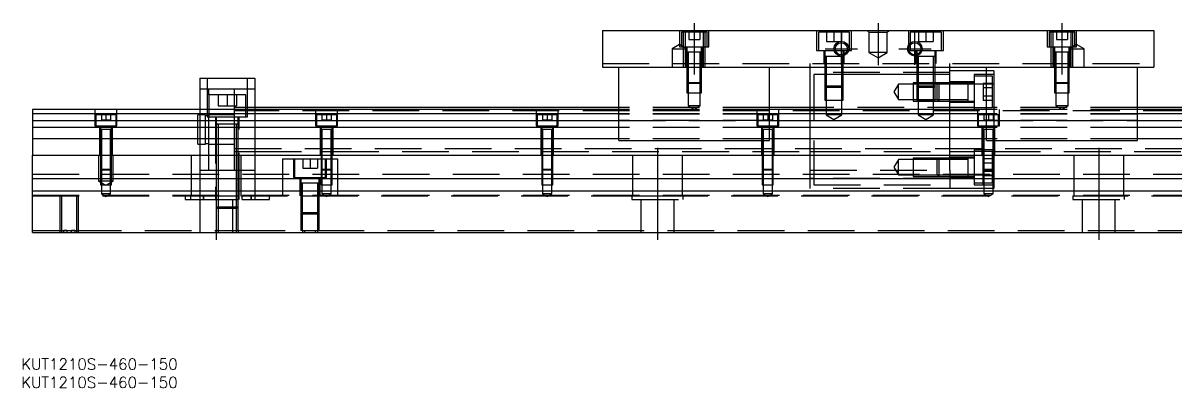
# Model space of a CAD drawing. Extents: x -12 to 629, y -257 to 77.
# Drawn here: x -2.5 to 311, y -256.7 to -157.3 of the extents above; entities that cross this region are included whole.
import ezdxf

# ---------------------------------------------------------------- set-up
doc = ezdxf.new("R2010")
doc.units = 0
doc.linetypes.add('CENTER', pattern=[50.8, 31.75, -6.35, 6.35, -6.35])
doc.linetypes.add('DASHED', pattern=[19.05, 12.7, -6.35])
doc.layers.get('0').update_dxf_attribs({"linetype": 'CONTINUOUS'})
doc.layers.add('CENTER', color=1, linetype='CENTER')
doc.styles.get("Standard").update_dxf_attribs({"font": 'txt.shx', "height": 3, "bigfont": 'bigfont.shx'})

# ---------------------------------------------------------------- blocks, each defined once
blk = doc.blocks.new('*U2')
at = {"color": 7, "linetype": 'CONTINUOUS'}
blk.add_text('KUT1210S-460-150', height=3, dxfattribs=at).set_placement((-3.06, -256.67))
blk = doc.blocks.new('*U3')
at = {"color": 7, "linetype": 'CONTINUOUS'}
blk.add_text('KUT1210S-460-150', height=3, dxfattribs=at).set_placement((-3.06, -251.69))

msp = doc.modelspace()

# ---------------------------------------------------------------- linework, layer by layer
at = {"color": 7, "linetype": 'CONTINUOUS'}
for p, q in [((155, -159.35), (155, -169.35)), ((155, -159.35), (305, -159.35)), ((305, -159.35), (305, -169.35)), ((45.5, -172.35), (45.5, -180.85)), ((45.5, -172.35), (60.5, -172.35)), ((60.5, -172.35), (60.5, -180.85)), ((155, -169.35), (305, -169.35)), ((159.5, -189.35), (159.5, -169.35)), ((200.5, -189.35), (200.5, -169.35)), ((211.5, -180.85), (211.5, -169.35)), ((249.5, -180.85), (249.5, -169.35)), ((259.5, -170.35), (249.5, -170.35)), ((259.5, -189.35), (259.5, -169.35)), ((300.5, -189.35), (300.5, -169.35)), ((0, -180.85), (0, -182.1)), ((159.5, -180.85), (0, -180.85)), ((159.5, -180.35), (60.5, -180.35)), ((211.5, -180.35), (200.5, -180.35)), ((259.5, -180.85), (200.5, -180.85)), ((410, -180.35), (300.5, -180.35)), ((460, -180.85), (300.5, -180.85)), ((159.5, -182.1), (0, -182.1)), ((0, -182.1), (0, -183.88)), ((0, -183.88), (159.5, -183.88)), ((0, -183.88), (0, -185.77)), ((259.5, -182.1), (200.5, -182.1)), ((200.5, -183.88), (259.5, -183.88)), ((460, -182.1), (300.5, -182.1)), ((300.5, -183.88), (460, -183.88)), ((0, -185.77), (0, -188.83)), ((159.5, -185.77), (0, -185.77)), ((259.5, -185.77), (200.5, -185.77)), ((460, -185.77), (300.5, -185.77)), ((159.5, -188.83), (0, -188.83)), ((0, -188.83), (0, -193.35)), ((159.5, -189.35), (200.5, -189.35)), ((259.5, -188.83), (200.5, -188.83)), ((259.5, -189.35), (300.5, -189.35)), ((460, -188.83), (300.5, -188.83)), ((0, -199.65), (0, -193.35)), ((0, -193.35), (460, -193.35)), ((0, -199.65), (460, -199.65)), ((0, -203.05), (0, -199.65)), ((0, -214.35), (0, -203.05)), ((0, -203.05), (460, -203.05)), ((0, -214.35), (460, -214.35))]:
    msp.add_line(p, q, dxfattribs=at)
at = {"color": 3, "linetype": 'DASHED'}
for p, q in [((176, -159.35), (176, -163.85)), ((183.5, -159.85), (176.5, -159.85)), ((176.5, -159.85), (176.5, -163.85)), ((177, -159.35), (177, -159.85)), ((177, -159.85), (177, -163.85)), ((177.5, -159.35), (177.5, -169.35)), ((178.5, -159.85), (178.5, -161.85)), ((180, -159.85), (180, -161.85)), ((181.5, -159.85), (181.5, -161.85)), ((182.5, -169.35), (182.5, -159.35)), ((183, -159.85), (183, -159.35)), ((183, -163.85), (183, -159.85)), ((183.5, -163.85), (183.5, -159.85)), ((184, -163.85), (184, -159.35)), ((213.25, -159.35), (213.25, -164.85)), ((222.25, -159.85), (213.75, -159.85)), ((213.75, -159.85), (213.75, -164.85)), ((216, -159.85), (216, -162.35)), ((218, -159.85), (218, -162.35)), ((220, -159.85), (220, -162.35)), ((222.25, -164.85), (222.25, -159.85)), ((222.75, -164.85), (222.75, -159.35)), ((227.5, -159.85), (227, -159.35)), ((227.5, -159.85), (227.5, -165.35)), ((227.5, -159.85), (232.5, -159.85)), ((232.5, -159.85), (233, -159.35)), ((232.5, -165.35), (232.5, -159.85)), ((238.25, -159.35), (238.25, -164.85)), ((247.25, -159.85), (238.75, -159.85)), ((238.75, -159.85), (238.75, -162.79)), ((241, -159.85), (241, -162.35)), ((243, -159.85), (243, -162.35)), ((245, -159.85), (245, -162.35)), ((247.25, -164.85), (247.25, -159.85)), ((247.75, -164.85), (247.75, -159.35)), ((276, -159.35), (276, -163.85)), ((283.5, -159.85), (276.5, -159.85)), ((276.5, -159.85), (276.5, -163.85)), ((277, -159.35), (277, -159.85)), ((277, -159.85), (277, -163.85)), ((277.5, -159.35), (277.5, -169.35)), ((278.5, -159.85), (278.5, -161.85)), ((280, -159.85), (280, -161.85)), ((281.5, -159.85), (281.5, -161.85)), ((282.5, -169.35), (282.5, -159.35)), ((283, -159.85), (283, -159.35)), ((283, -163.85), (283, -159.85)), ((283.5, -163.85), (283.5, -159.85)), ((284, -163.85), (284, -159.35)), ((178.5, -161.85), (180, -161.85)), ((180, -161.85), (181.5, -161.85)), ((216, -162.35), (218, -162.35)), ((218, -162.35), (220, -162.35)), ((238.75, -162.79), (238.75, -163.27)), ((241, -162.35), (243, -162.35)), ((243, -162.35), (245, -162.35)), ((278.5, -161.85), (280, -161.85)), ((280, -161.85), (281.5, -161.85)), ((176, -163.2), (174, -164.35)), ((174, -164.35), (178, -164.35)), ((174, -164.35), (174, -169.35)), ((178, -164.35), (176, -163.2)), ((176, -163.85), (184, -163.85)), ((177, -163.85), (177, -169.35)), ((177.75, -163.85), (177.75, -169.35)), ((178, -163.85), (178, -165.25)), ((178, -165.24), (178, -165.25)), ((178.22, -165.25), (178, -165.25)), ((178, -165.25), (178, -169.35)), ((178, -165.25), (178, -165.25)), ((181.78, -165.25), (178.22, -165.25)), ((178.35, -165.25), (178.35, -169.35)), ((181.65, -169.35), (181.65, -165.25)), ((182, -165.25), (181.78, -165.25)), ((182, -165.25), (182, -163.85)), ((182, -165.25), (182, -165.24)), ((182, -169.35), (182, -165.25)), ((182, -165.25), (182, -165.25)), ((182.25, -169.35), (182.25, -163.85)), ((183, -169.35), (183, -163.85)), ((213.25, -164.85), (222.75, -164.85)), ((215.25, -164.85), (215.25, -168.35)), ((215.5, -164.85), (215.5, -166.45)), ((220.5, -165.92), (220.5, -164.85)), ((220.5, -166.29), (220.5, -165.92)), ((220.75, -168.35), (220.75, -164.85)), ((232.5, -165.35), (227.5, -165.35)), ((227.5, -165.35), (230, -166.79)), ((230, -166.79), (232.5, -165.35)), ((238.25, -164.85), (247.75, -164.85)), ((238.75, -163.27), (238.75, -164.85)), ((240.25, -164.85), (240.25, -168.35)), ((240.5, -164.85), (240.5, -165.92)), ((240.5, -165.92), (240.5, -166.29)), ((245.5, -166.45), (245.5, -164.85)), ((245.75, -168.35), (245.75, -164.85)), ((276, -163.85), (284, -163.85)), ((277, -163.85), (277, -169.35)), ((277.75, -163.85), (277.75, -169.35)), ((278, -163.85), (278, -165.25)), ((278, -165.24), (278, -165.25)), ((278, -165.25), (278.22, -165.25)), ((282, -165.25), (278, -165.25)), ((278, -165.25), (278, -165.25)), ((278, -165.25), (278, -169.35)), ((278.35, -165.25), (278.35, -169.35)), ((281.65, -169.35), (281.65, -165.25)), ((284, -163.2), (282, -164.35)), ((282, -165.25), (282, -163.85)), ((282, -164.35), (286, -164.35)), ((282, -169.35), (282, -165.25)), ((282.25, -169.35), (282.25, -163.85)), ((283, -169.35), (283, -163.85)), ((286, -164.35), (284, -163.2)), ((286, -169.35), (286, -164.35)), ((155, -168.35), (305, -168.35)), ((211.5, -169.35), (211.5, -168.35)), ((215.5, -166.44), (215.5, -166.45)), ((215.5, -166.45), (215.76, -166.45)), ((215.76, -166.45), (215.5, -166.45)), ((215.5, -166.45), (215.5, -166.45)), ((215.5, -166.45), (215.5, -168.35)), ((215.5, -168.35), (215.5, -169.35)), ((215.5, -168.35), (215.5, -169.35)), ((220.01, -166.45), (215.76, -166.45)), ((215.9, -166.45), (215.9, -168.35)), ((215.9, -168.35), (215.9, -169.35)), ((220.24, -166.45), (220.01, -166.45)), ((220.1, -168.35), (220.1, -166.45)), ((220.1, -169.35), (220.1, -168.35)), ((220.24, -166.45), (220.5, -166.45)), ((220.5, -166.45), (220.24, -166.45)), ((220.5, -166.45), (220.5, -166.29)), ((220.5, -166.45), (220.5, -166.44)), ((220.5, -166.45), (220.5, -166.45)), ((220.5, -168.35), (220.5, -166.45)), ((220.5, -169.35), (220.5, -168.35)), ((220.5, -169.35), (220.5, -168.35)), ((240.5, -166.29), (240.5, -166.45)), ((240.5, -166.44), (240.5, -166.45)), ((240.76, -166.45), (240.5, -166.45)), ((240.5, -166.45), (240.5, -166.45)), ((240.5, -166.45), (240.5, -168.35)), ((240.5, -168.35), (240.5, -169.35)), ((240.5, -168.35), (240.5, -169.35)), ((245.24, -166.45), (240.76, -166.45)), ((240.9, -166.45), (240.9, -168.35)), ((240.9, -168.35), (240.9, -169.35)), ((245.1, -168.35), (245.1, -166.45)), ((245.1, -169.35), (245.1, -168.35)), ((245.5, -166.45), (245.24, -166.45)), ((245.5, -166.45), (245.5, -166.44)), ((245.5, -166.45), (245.5, -166.45)), ((245.5, -168.35), (245.5, -166.45)), ((245.5, -169.35), (245.5, -168.35)), ((245.5, -169.35), (245.5, -168.35)), ((249.5, -169.35), (249.5, -168.35)), ((47.5, -172.35), (47.5, -182.85)), ((58.5, -182.85), (58.5, -172.35)), ((178, -169.35), (178, -173.5)), ((178, -169.35), (178, -173.5)), ((178.35, -169.35), (178.35, -173.85)), ((181.65, -173.85), (181.65, -169.35)), ((182, -173.5), (182, -169.35)), ((182, -173.5), (182, -169.35)), ((249.5, -170.85), (211.5, -170.85)), ((212.5, -171.35), (212.5, -189.35)), ((215.5, -171.35), (212.5, -171.35)), ((215.5, -169.35), (215.5, -174.45)), ((215.5, -169.35), (215.5, -174.45)), ((215.9, -171.35), (215.5, -171.35)), ((215.9, -169.35), (215.9, -174.85)), ((220.1, -171.35), (215.9, -171.35)), ((220.1, -174.85), (220.1, -169.35)), ((220.5, -171.35), (220.1, -171.35)), ((220.5, -174.45), (220.5, -169.35)), ((220.5, -174.45), (220.5, -169.35)), ((225.5, -171.35), (220.5, -171.35)), ((234.5, -171.35), (225.5, -171.35)), ((240.5, -171.35), (234.5, -171.35)), ((240.5, -169.35), (240.5, -174.45)), ((240.5, -169.35), (240.5, -174.45)), ((240.9, -171.35), (240.5, -171.35)), ((240.9, -169.35), (240.9, -174.85)), ((245.1, -171.35), (240.9, -171.35)), ((245.1, -174.85), (245.1, -169.35)), ((245.5, -171.35), (245.1, -171.35)), ((245.5, -174.45), (245.5, -169.35)), ((245.5, -174.45), (245.5, -169.35)), ((249.5, -171.35), (245.5, -171.35)), ((256.1, -171.35), (256.1, -180.85)), ((261.5, -171.35), (256.1, -171.35)), ((256.65, -171.85), (256.1, -171.85)), ((257, -171.85), (256.65, -171.85)), ((261.1, -171.85), (257, -171.85)), ((261.5, -170.35), (259.5, -170.35)), ((261.1, -180.35), (261.1, -171.85)), ((261.5, -170.35), (261.5, -173.98)), ((278, -169.35), (278, -173.5)), ((278, -169.35), (278, -173.5)), ((278.35, -169.35), (278.35, -173.85)), ((281.65, -173.85), (281.65, -169.35)), ((282, -173.5), (282, -169.35)), ((282, -173.5), (282, -169.35)), ((48, -175.35), (45.5, -175.35)), ((48, -176.85), (48, -175.35)), ((55, -175.35), (48, -175.35)), ((55, -176.85), (55, -175.35)), ((60.5, -175.35), (55, -175.35)), ((178, -173.5), (182, -173.5)), ((178, -173.5), (178, -176.35)), ((178, -173.5), (178.35, -173.85)), ((181.65, -173.85), (178.35, -173.85)), ((178.35, -173.85), (178.35, -176.35)), ((181.65, -173.85), (182, -173.5)), ((181.65, -176.35), (181.65, -173.85)), ((182, -176.35), (182, -173.5)), ((215.5, -174.45), (220.5, -174.45)), ((215.5, -174.45), (215.5, -178.35)), ((215.5, -174.45), (215.9, -174.85)), ((220.1, -174.85), (215.9, -174.85)), ((215.9, -174.85), (215.9, -178.35)), ((220.1, -174.85), (220.5, -174.45)), ((220.1, -178.35), (220.1, -174.85)), ((220.5, -178.35), (220.5, -174.45)), ((235.5, -174), (234.29, -176.1)), ((235.5, -178.2), (235.5, -174)), ((239.5, -174), (235.5, -174)), ((239.5, -173.6), (239.5, -178.6)), ((240.5, -173.6), (239.5, -173.6)), ((246.1, -174), (239.5, -174)), ((240.9, -173.6), (240.5, -173.6)), ((240.5, -174.45), (245.5, -174.45)), ((240.5, -174.45), (240.5, -178.35)), ((240.5, -174.45), (240.9, -174.85)), ((245.1, -173.6), (240.9, -173.6)), ((245.1, -174.85), (240.9, -174.85)), ((240.9, -174.85), (240.9, -178.35)), ((245.5, -173.6), (245.1, -173.6)), ((245.1, -174.85), (245.5, -174.45)), ((245.1, -178.35), (245.1, -174.85)), ((246.5, -173.6), (245.5, -173.6)), ((245.5, -178.35), (245.5, -174.45)), ((246.5, -173.6), (246.1, -174)), ((246.1, -178.2), (246.1, -174)), ((249.5, -174), (246.1, -174)), ((246.5, -173.6), (246.5, -178.6)), ((249.5, -173.6), (246.5, -173.6)), ((249.5, -173.6), (246.5, -173.6)), ((256.1, -173.35), (249.5, -173.35)), ((253, -173.6), (249.5, -173.6)), ((253, -173.98), (249.5, -173.98)), ((253, -174), (249.5, -174)), ((253.1, -173.6), (253, -173.6)), ((257, -173.98), (253, -173.98)), ((254.5, -174), (253, -174)), ((253.35, -173.6), (253.1, -173.6)), ((254.5, -173.6), (253.35, -173.6)), ((256.1, -173.6), (254.49, -173.6)), ((254.5, -173.6), (254.5, -173.86)), ((254.5, -173.85), (254.5, -173.6)), ((254.5, -173.6), (254.5, -173.86)), ((254.5, -173.85), (254.5, -173.6)), ((254.5, -175.95), (254.5, -173.85)), ((261.5, -173.98), (257, -173.98)), ((258.6, -173.79), (258.6, -174.95)), ((261.1, -173.79), (258.6, -173.79)), ((261.1, -174.95), (258.6, -174.95)), ((258.6, -174.95), (258.6, -177.25)), ((261.5, -173.98), (261.5, -202.35)), ((278, -173.5), (282, -173.5)), ((278, -173.5), (278, -176.35)), ((278, -173.5), (278.35, -173.85)), ((281.65, -173.85), (278.35, -173.85)), ((278.35, -173.85), (278.35, -176.35)), ((281.65, -173.85), (282, -173.5)), ((281.65, -176.35), (281.65, -173.85)), ((282, -176.35), (282, -173.5)), ((58, -176.85), (48, -176.85)), ((48, -176.85), (48, -180.85)), ((50.5, -176.85), (50.5, -179.85)), ((53, -176.85), (53, -179.85)), ((55, -180.85), (55, -176.85)), ((55.5, -176.85), (55.5, -179.85)), ((58, -180.85), (58, -176.85)), ((178, -176.35), (182, -176.35)), ((178.35, -176.35), (178.35, -179.85)), ((181.65, -179.85), (181.65, -176.35)), ((215.5, -178.35), (220.5, -178.35)), ((215.9, -178.35), (215.9, -182.35)), ((220.1, -182.35), (220.1, -178.35)), ((234.29, -176.1), (235.5, -178.2)), ((235.5, -178.2), (239.5, -178.2)), ((239.5, -178.2), (246.1, -178.2)), ((239.5, -178.6), (246.5, -178.6)), ((240.5, -178.35), (245.5, -178.35)), ((240.9, -178.35), (240.9, -182.35)), ((245.1, -182.35), (245.1, -178.35)), ((246.1, -178.2), (249.5, -178.2)), ((246.1, -178.2), (246.5, -178.6)), ((246.1, -178.2), (249.5, -178.2)), ((246.5, -178.6), (249.5, -178.6)), ((246.5, -178.6), (249.5, -178.6)), ((249.5, -178.2), (254.5, -178.2)), ((249.5, -178.6), (254.5, -178.6)), ((254.49, -178.6), (256.1, -178.6)), ((254.5, -178.34), (254.5, -175.95)), ((254.5, -178.6), (254.5, -178.2)), ((254.5, -178.6), (254.5, -178.34)), ((261.1, -177.25), (258.6, -177.25)), ((258.6, -177.25), (258.6, -178.41)), ((261.1, -178.41), (258.6, -178.41)), ((278, -176.35), (282, -176.35)), ((278.35, -176.35), (278.35, -179.85)), ((281.65, -179.85), (281.65, -176.35)), ((17, -180.85), (17, -185.35)), ((23, -185.35), (23, -180.85)), ((45.5, -180.85), (45.5, -193.35)), ((48, -180.85), (48, -182.85)), ((50.5, -179.85), (53, -179.85)), ((53, -179.85), (55.5, -179.85)), ((58, -180.35), (55, -180.35)), ((55, -182.85), (55, -180.85)), ((410, -181.22), (55, -181.22)), ((60.5, -180.35), (58, -180.35)), ((58, -182.85), (58, -180.85)), ((60.5, -180.85), (60.5, -193.35)), ((77, -180.85), (77, -185.35)), ((83, -185.35), (83, -180.85)), ((137, -180.85), (137, -185.35)), ((143, -185.35), (143, -180.85)), ((200.5, -180.35), (159.5, -180.35)), ((200.5, -180.85), (159.5, -180.85)), ((181.65, -179.85), (178.35, -179.85)), ((178.35, -179.85), (180, -180.8)), ((180, -180.8), (181.65, -179.85)), ((197, -180.85), (197, -185.35)), ((203, -185.35), (203, -180.85)), ((212.5, -180.35), (211.5, -180.35)), ((211.5, -189.35), (211.5, -180.85)), ((256.1, -180.35), (212.5, -180.35)), ((249.5, -178.85), (256.1, -178.85)), ((249.5, -189.35), (249.5, -180.85)), ((256.1, -180.35), (261.1, -180.35)), ((257, -180.85), (257, -185.35)), ((300.5, -180.85), (259.5, -180.85)), ((261.5, -180.35), (261.1, -180.35)), ((300.5, -180.35), (261.5, -180.35)), ((263, -185.35), (263, -180.85)), ((281.65, -179.85), (278.35, -179.85)), ((278.35, -179.85), (280, -180.8)), ((280, -180.8), (281.65, -179.85)), ((22.75, -182.35), (17.25, -182.35)), ((17.25, -182.35), (17.25, -185.35)), ((18.75, -182.35), (18.75, -183.65)), ((18.75, -183.65), (20, -183.65)), ((20, -182.35), (20, -183.65)), ((20, -183.65), (21.25, -183.65)), ((21.25, -182.35), (21.25, -183.65)), ((22.75, -185.35), (22.75, -182.35)), ((45, -190.35), (45, -182.35)), ((45.5, -182.35), (45, -182.35)), ((47.1, -182.35), (45.5, -182.35)), ((47.1, -190.35), (47.1, -182.35)), ((48, -182.55), (47.1, -182.55)), ((47.5, -182.85), (58.5, -182.85)), ((55, -182.35), (48, -182.35)), ((48, -186.35), (48, -182.85)), ((49.75, -182.85), (49.75, -205.35)), ((50, -182.85), (50, -184.85)), ((50, -184.84), (50, -184.85)), ((50, -184.85), (50.35, -184.85)), ((50.35, -184.85), (50, -184.85)), ((50, -184.85), (50, -184.85)), ((50, -184.85), (50, -193.35)), ((55.65, -184.85), (50.35, -184.85)), ((50.5, -184.85), (50.5, -193.35)), ((55, -184.85), (55, -182.85)), ((55, -186.35), (55, -184.85)), ((55.5, -193.35), (55.5, -184.85)), ((55.65, -184.85), (56, -184.85)), ((56, -184.85), (55.65, -184.85)), ((56, -184.85), (56, -182.85)), ((56, -184.85), (56, -184.84)), ((56, -184.85), (56, -184.85)), ((56, -193.35), (56, -184.85)), ((56.25, -205.35), (56.25, -182.85)), ((82.75, -182.35), (77.25, -182.35)), ((77.25, -182.35), (77.25, -185.35)), ((78.75, -182.35), (78.75, -183.65)), ((78.75, -183.65), (80, -183.65)), ((80, -182.35), (80, -183.65)), ((80, -183.65), (81.25, -183.65)), ((81.25, -182.35), (81.25, -183.65)), ((82.75, -185.35), (82.75, -182.35)), ((142.75, -182.35), (137.25, -182.35)), ((137.25, -182.35), (137.25, -185.35)), ((138.75, -182.35), (138.75, -183.65)), ((138.75, -183.65), (140, -183.65)), ((140, -182.35), (140, -183.65)), ((140, -183.65), (141.25, -183.65)), ((141.25, -182.35), (141.25, -183.65)), ((142.75, -185.35), (142.75, -182.35)), ((200.5, -182.1), (159.5, -182.1)), ((200.5, -182.15), (159.5, -182.15)), ((200.5, -183.85), (159.5, -183.85)), ((159.5, -183.88), (200.5, -183.88)), ((202.75, -182.35), (197.25, -182.35)), ((197.25, -182.35), (197.25, -185.35)), ((198.75, -182.35), (198.75, -183.65)), ((198.75, -183.65), (200, -183.65)), ((200, -182.35), (200, -183.65)), ((200, -183.65), (201.25, -183.65)), ((201.25, -182.35), (201.25, -183.65)), ((202.75, -185.35), (202.75, -182.35)), ((220.1, -182.35), (215.9, -182.35)), ((215.9, -182.35), (218, -183.56)), ((218, -183.56), (220.1, -182.35)), ((245.1, -182.35), (240.9, -182.35)), ((240.9, -182.35), (243, -183.56)), ((243, -183.56), (245.1, -182.35)), ((262.75, -182.35), (257.25, -182.35)), ((257.25, -182.35), (257.25, -185.35)), ((258.75, -182.35), (258.75, -183.65)), ((258.75, -183.65), (260, -183.65)), ((300.5, -182.1), (259.5, -182.1)), ((300.5, -182.15), (259.5, -182.15)), ((300.5, -183.85), (259.5, -183.85)), ((259.5, -183.88), (300.5, -183.88)), ((260, -182.35), (260, -183.65)), ((260, -183.65), (261.25, -183.65)), ((261.25, -182.35), (261.25, -183.65)), ((262.75, -185.35), (262.75, -182.35)), ((17, -185.35), (23, -185.35)), ((18.25, -185.35), (18.25, -193.35)), ((18.5, -185.35), (18.5, -186.35)), ((18.5, -186.34), (18.5, -186.35)), ((18.62, -186.35), (18.5, -186.35)), ((18.5, -186.35), (18.5, -193.35)), ((18.5, -186.35), (18.5, -186.35)), ((21.25, -186.35), (18.62, -186.35)), ((18.75, -186.35), (18.75, -193.35)), ((21.25, -193.35), (21.25, -186.35)), ((21.5, -186.35), (21.5, -185.35)), ((21.5, -186.35), (21.5, -186.34)), ((21.5, -193.35), (21.5, -186.35)), ((21.5, -186.35), (21.5, -186.35)), ((21.75, -193.35), (21.75, -185.35)), ((48, -193.35), (48, -186.35)), ((55, -193.35), (55, -186.35)), ((77, -185.35), (83, -185.35)), ((78.25, -185.35), (78.25, -193.35)), ((78.5, -185.35), (78.5, -186.35)), ((78.5, -186.34), (78.5, -186.35)), ((78.62, -186.35), (78.5, -186.35)), ((78.5, -186.35), (78.5, -193.35)), ((78.5, -186.35), (78.5, -186.35)), ((81.25, -186.35), (78.62, -186.35)), ((78.75, -186.35), (78.75, -193.35)), ((81.25, -193.35), (81.25, -186.35)), ((81.5, -186.35), (81.5, -185.35)), ((81.5, -186.35), (81.5, -186.34)), ((81.5, -193.35), (81.5, -186.35)), ((81.5, -186.35), (81.5, -186.35)), ((81.75, -193.35), (81.75, -185.35)), ((137, -185.35), (143, -185.35)), ((138.25, -185.35), (138.25, -193.35)), ((138.5, -185.35), (138.5, -186.35)), ((138.5, -186.34), (138.5, -186.35)), ((138.62, -186.35), (138.5, -186.35)), ((138.5, -186.35), (138.5, -193.35)), ((138.5, -186.35), (138.5, -186.35)), ((141.25, -186.35), (138.62, -186.35)), ((138.75, -186.35), (138.75, -193.35)), ((141.25, -193.35), (141.25, -186.35)), ((141.5, -186.35), (141.5, -185.35)), ((141.5, -186.35), (141.5, -186.34)), ((141.5, -193.35), (141.5, -186.35)), ((141.5, -186.35), (141.5, -186.35)), ((141.75, -193.35), (141.75, -185.35)), ((200.5, -185.77), (159.5, -185.77)), ((197, -185.35), (203, -185.35)), ((198.25, -185.35), (198.25, -193.35)), ((198.5, -185.35), (198.5, -186.35)), ((198.5, -186.34), (198.5, -186.35)), ((198.62, -186.35), (198.5, -186.35)), ((198.5, -186.35), (198.5, -193.35)), ((198.5, -186.35), (198.5, -186.35)), ((201.25, -186.35), (198.62, -186.35)), ((198.75, -186.35), (198.75, -193.35)), ((201.25, -193.35), (201.25, -186.35)), ((201.5, -186.35), (201.5, -185.35)), ((201.5, -186.35), (201.5, -186.34)), ((201.5, -193.35), (201.5, -186.35)), ((201.5, -186.35), (201.5, -186.35)), ((201.75, -193.35), (201.75, -185.35)), ((257, -185.35), (263, -185.35)), ((258.25, -185.35), (258.25, -193.35)), ((258.5, -185.35), (258.5, -186.35)), ((258.5, -186.34), (258.5, -186.35)), ((258.62, -186.35), (258.5, -186.35)), ((258.5, -186.35), (258.5, -193.35)), ((258.5, -186.35), (258.5, -186.35)), ((261.25, -186.35), (258.62, -186.35)), ((258.75, -186.35), (258.75, -193.35)), ((300.5, -185.77), (259.5, -185.77)), ((261.25, -193.35), (261.25, -186.35)), ((261.5, -186.35), (261.5, -185.35)), ((261.5, -186.35), (261.5, -186.34)), ((261.5, -193.35), (261.5, -186.35)), ((261.5, -186.35), (261.5, -186.35)), ((261.75, -193.35), (261.75, -185.35)), ((45, -190.35), (45.5, -190.35)), ((45.5, -190.35), (47.1, -190.35)), ((47.1, -190.15), (48, -190.15)), ((48, -190.35), (50, -190.35)), ((50, -190.35), (50.5, -190.35)), ((50.5, -190.35), (55, -190.35)), ((200.5, -188.83), (159.5, -188.83)), ((200.5, -188.85), (159.5, -188.85)), ((211.5, -193.35), (211.5, -189.35)), ((212.5, -189.35), (212.5, -193.35)), ((249.5, -193.35), (249.5, -189.35)), ((300.5, -188.83), (259.5, -188.83)), ((300.5, -188.85), (259.5, -188.85)), ((18, -193.35), (18, -200.35)), ((18.5, -193.35), (18.5, -197.1)), ((18.5, -193.35), (18.5, -197.1)), ((18.75, -193.35), (18.75, -197.35)), ((21.25, -197.35), (21.25, -193.35)), ((21.5, -197.1), (21.5, -193.35)), ((21.5, -197.1), (21.5, -193.35)), ((22, -200.35), (22, -193.35)), ((43.29, -204.35), (43.29, -193.35)), ((45.5, -193.35), (45.5, -199.65)), ((48, -197.35), (48, -193.35)), ((50, -193.35), (50, -199.65)), ((50.5, -193.35), (50.5, -199.65)), ((55, -191.47), (410, -191.47)), ((55, -192.35), (55.5, -192.35)), ((55, -197.35), (55, -193.35)), ((55.5, -192.35), (56, -192.35)), ((55.5, -199.65), (55.5, -193.35)), ((56, -192.35), (60.5, -192.35)), ((56, -199.65), (56, -193.35)), ((56.71, -193.35), (56.71, -204.35)), ((60.5, -192.35), (78.5, -192.35)), ((60.5, -193.35), (60.5, -199.65)), ((68, -194.35), (68, -199.65)), ((68, -194.35), (78.5, -194.35)), ((71, -194.35), (71, -199.35)), ((71.25, -194.35), (71.25, -199.35)), ((73.5, -194.35), (73.5, -196.85)), ((75.5, -194.35), (75.5, -196.85)), ((77.5, -194.35), (77.5, -196.85)), ((78.5, -192.35), (78.75, -192.35)), ((78.5, -193.35), (78.5, -197.1)), ((78.5, -193.35), (78.5, -197.1)), ((78.5, -194.35), (78.75, -194.35)), ((78.75, -192.35), (81.25, -192.35)), ((78.75, -193.35), (78.75, -197.35)), ((78.75, -194.35), (81.25, -194.35)), ((79.75, -197.35), (79.75, -194.35)), ((80, -199.35), (80, -194.35)), ((81.25, -192.35), (81.5, -192.35)), ((81.25, -197.35), (81.25, -193.35)), ((81.25, -194.35), (81.5, -194.35)), ((81.5, -192.35), (211.5, -192.35)), ((81.5, -197.1), (81.5, -193.35)), ((81.5, -197.1), (81.5, -193.35)), ((81.5, -194.35), (83, -194.35)), ((83, -194.35), (83, -199.65)), ((138.5, -193.35), (138.5, -197.1)), ((138.5, -193.35), (138.5, -197.1)), ((138.75, -193.35), (138.75, -197.35)), ((141.25, -197.35), (141.25, -193.35)), ((141.5, -197.1), (141.5, -193.35)), ((141.5, -197.1), (141.5, -193.35)), ((163.29, -204.35), (163.29, -193.35)), ((176.71, -193.35), (176.71, -204.35)), ((198.5, -193.35), (198.5, -197.1)), ((198.5, -193.35), (198.5, -197.1)), ((198.75, -193.35), (198.75, -197.35)), ((201.25, -197.35), (201.25, -193.35)), ((201.5, -197.1), (201.5, -193.35)), ((201.5, -197.1), (201.5, -193.35)), ((211.5, -192.35), (212.5, -192.35)), ((211.5, -197.35), (211.5, -193.35)), ((212.5, -192.35), (249.5, -192.35)), ((212.5, -192.35), (249.5, -192.35)), ((212.5, -193.35), (212.5, -199.65)), ((239.5, -194.1), (239.5, -199.1)), ((246.5, -194.1), (239.5, -194.1)), ((246.5, -194.1), (246.1, -194.5)), ((246.5, -194.1), (246.5, -199.1)), ((249.5, -194.1), (246.5, -194.1)), ((249.5, -194.1), (246.5, -194.1)), ((249.5, -192.35), (256.1, -192.35)), ((249.5, -192.35), (256.1, -192.35)), ((249.5, -197.35), (249.5, -193.35)), ((256.1, -193.85), (249.5, -193.85)), ((254.5, -194.1), (249.5, -194.1)), ((254.5, -194.1), (254.49, -194.1)), ((254.5, -194.36), (254.5, -194.1)), ((256.1, -194.1), (254.5, -194.1)), ((254.5, -194.1), (254.5, -194.1)), ((254.5, -196.45), (254.5, -194.36)), ((256.1, -191.85), (256.1, -201.35)), ((261.5, -191.85), (256.1, -191.85)), ((258.5, -192.35), (256.1, -192.35)), ((258.75, -192.35), (258.5, -192.35)), ((258.5, -193.35), (258.5, -197.1)), ((258.5, -193.35), (258.5, -197.1)), ((258.6, -194.29), (258.6, -195.45)), ((261.1, -194.29), (258.6, -194.29)), ((261.1, -192.35), (258.75, -192.35)), ((258.75, -193.35), (258.75, -197.35)), ((261.1, -193.35), (261.1, -192.35)), ((261.1, -192.35), (261.25, -192.35)), ((261.1, -192.35), (261.25, -192.35)), ((261.1, -197.35), (261.1, -193.35)), ((261.25, -192.35), (261.5, -192.35)), ((261.25, -192.35), (261.5, -192.35)), ((261.25, -197.35), (261.25, -193.35)), ((261.5, -192.35), (410, -192.35)), ((261.5, -197.1), (261.5, -193.35)), ((261.5, -197.1), (261.5, -193.35)), ((283.29, -204.35), (283.29, -193.35)), ((296.71, -193.35), (296.71, -204.35)), ((18.5, -197.1), (21.5, -197.1)), ((18.5, -197.1), (18.5, -199.65)), ((18.5, -197.1), (18.75, -197.35)), ((21.25, -197.35), (18.75, -197.35)), ((18.75, -197.35), (18.75, -201.35)), ((21.25, -197.35), (21.5, -197.1)), ((21.25, -201.35), (21.25, -197.35)), ((21.5, -199.65), (21.5, -197.1)), ((45.5, -197.35), (48, -197.35)), ((48, -197.35), (50, -197.35)), ((50, -197.35), (50.5, -197.35)), ((50.5, -197.35), (55, -197.35)), ((55, -197.35), (60.5, -197.35)), ((73.5, -196.85), (75.5, -196.85)), ((75.5, -196.85), (77.5, -196.85)), ((78.5, -197.1), (81.5, -197.1)), ((78.5, -197.1), (78.5, -199.65)), ((78.5, -197.1), (78.75, -197.35)), ((81.25, -197.35), (78.75, -197.35)), ((78.75, -197.35), (78.75, -201.35)), ((79.75, -199.35), (79.75, -197.35)), ((81.25, -197.35), (81.5, -197.1)), ((81.25, -201.35), (81.25, -197.35)), ((81.5, -199.65), (81.5, -197.1)), ((138.5, -197.1), (141.5, -197.1)), ((138.5, -197.1), (138.5, -199.65)), ((138.5, -197.1), (138.75, -197.35)), ((141.25, -197.35), (138.75, -197.35)), ((138.75, -197.35), (138.75, -201.35)), ((141.25, -197.35), (141.5, -197.1)), ((141.25, -201.35), (141.25, -197.35)), ((141.5, -199.65), (141.5, -197.1)), ((198.5, -197.1), (201.5, -197.1)), ((198.5, -197.1), (198.5, -199.65)), ((198.5, -197.1), (198.75, -197.35)), ((201.25, -197.35), (198.75, -197.35)), ((198.75, -197.35), (198.75, -201.35)), ((201.25, -197.35), (201.5, -197.1)), ((201.25, -201.35), (201.25, -197.35)), ((201.5, -199.65), (201.5, -197.1)), ((211.5, -197.35), (249.5, -197.35)), ((211.5, -199.65), (211.5, -197.35)), ((235.5, -194.5), (234.29, -196.6)), ((234.29, -196.6), (235.5, -198.7)), ((235.5, -198.7), (235.5, -194.5)), ((239.5, -194.5), (235.5, -194.5)), ((246.1, -194.5), (239.5, -194.5)), ((246.1, -198.7), (246.1, -194.5)), ((249.5, -194.5), (246.1, -194.5)), ((254.5, -194.5), (249.5, -194.5)), ((249.5, -197.35), (249.5, -199.65)), ((254.5, -196.8), (254.5, -196.45)), ((254.5, -198.84), (254.5, -196.8)), ((258.5, -197.1), (261.5, -197.1)), ((258.5, -197.1), (258.5, -199.65)), ((258.5, -197.1), (258.75, -197.35)), ((258.6, -195.45), (258.6, -197.75)), ((261.1, -195.45), (258.6, -195.45)), ((261.25, -197.35), (258.75, -197.35)), ((258.75, -197.35), (258.75, -201.35)), ((261.1, -199.65), (261.1, -197.35)), ((261.25, -197.35), (261.5, -197.1)), ((261.25, -201.35), (261.25, -197.35)), ((261.5, -199.65), (261.5, -197.1)), ((0, -198.5), (460, -198.5)), ((22, -200.35), (18, -200.35)), ((18, -200.35), (20, -201.5)), ((18.5, -199.65), (18.5, -201.35)), ((20, -201.5), (22, -200.35)), ((21.5, -201.35), (21.5, -199.65)), ((45.5, -199.65), (45.5, -203.05)), ((50, -199.65), (50, -203.05)), ((50.5, -199.65), (50.5, -203.05)), ((55.5, -203.05), (55.5, -199.65)), ((56, -203.05), (56, -199.65)), ((60.5, -199.65), (60.5, -203.05)), ((68, -199.65), (68, -203.05)), ((71, -199.35), (80, -199.35)), ((72.75, -199.35), (72.75, -204.35)), ((73, -199.35), (73, -199.65)), ((73, -199.65), (73, -200.95)), ((78, -199.65), (78, -199.35)), ((78, -200.95), (78, -199.65)), ((78.25, -204.35), (78.25, -199.35)), ((78.5, -199.65), (78.5, -201.35)), ((81.5, -201.35), (81.5, -199.65)), ((83, -199.65), (83, -203.05)), ((138.5, -199.65), (138.5, -201.35)), ((141.5, -201.35), (141.5, -199.65)), ((198.5, -199.65), (198.5, -201.35)), ((201.5, -201.35), (201.5, -199.65)), ((211.5, -199.63), (249.5, -199.63)), ((212.5, -199.63), (211.5, -199.63)), ((211.5, -202.35), (211.5, -199.65)), ((249.5, -199.63), (212.5, -199.63)), ((212.5, -199.65), (212.5, -201.35)), ((235.5, -198.7), (239.5, -198.7)), ((239.5, -198.7), (246.1, -198.7)), ((239.5, -199.1), (246.5, -199.1)), ((246.1, -198.7), (249.5, -198.7)), ((246.1, -198.7), (246.5, -199.1)), ((246.5, -199.1), (249.5, -199.1)), ((246.5, -199.1), (249.5, -199.1)), ((249.5, -198.7), (254.5, -198.7)), ((258.5, -198.72), (249.5, -198.72)), ((249.5, -199.1), (254.5, -199.1)), ((249.5, -199.35), (256.1, -199.35)), ((249.5, -199.65), (249.5, -202.35)), ((254.49, -199.1), (254.5, -199.1)), ((254.5, -199.1), (254.5, -198.84)), ((254.5, -199.1), (256.1, -199.1)), ((254.5, -199.1), (254.5, -199.1)), ((261.5, -198.72), (258.5, -198.72)), ((258.5, -199.65), (258.5, -201.35)), ((258.6, -197.75), (258.6, -198.91)), ((261.1, -197.75), (258.6, -197.75)), ((261.1, -198.91), (258.6, -198.91)), ((261.1, -200.85), (261.1, -199.65)), ((261.5, -201.35), (261.5, -199.65)), ((18.5, -201.35), (21.5, -201.35)), ((18.75, -201.35), (18.75, -203.85)), ((21.25, -203.85), (21.25, -201.35)), ((45.5, -203.05), (45.5, -204.35)), ((50, -203.05), (50, -204.35)), ((50.5, -203.05), (50.5, -204.35)), ((55.5, -204.35), (55.5, -203.05)), ((56, -204.35), (56, -203.05)), ((60.5, -203.05), (60.5, -205.35)), ((68, -203.05), (68, -204.35)), ((73, -200.94), (73, -200.95)), ((73, -200.95), (73.26, -200.95)), ((73.26, -200.95), (73, -200.95)), ((73, -200.95), (73, -203.05)), ((73, -200.95), (73, -200.95)), ((73, -203.05), (73, -204.35)), ((77.74, -200.95), (73.26, -200.95)), ((73.4, -200.95), (73.4, -203.05)), ((73.4, -203.05), (73.4, -204.35)), ((77.6, -203.05), (77.6, -200.95)), ((77.6, -204.35), (77.6, -203.05)), ((77.74, -200.95), (78, -200.95)), ((78, -200.95), (77.74, -200.95)), ((78, -200.95), (78, -200.94)), ((78, -203.05), (78, -200.95)), ((78, -200.95), (78, -200.95)), ((78, -204.35), (78, -203.05)), ((78.5, -201.35), (81.5, -201.35)), ((78.75, -201.35), (78.75, -203.85)), ((81.25, -203.85), (81.25, -201.35)), ((83, -203.05), (83, -204.35)), ((138.5, -201.35), (141.5, -201.35)), ((138.75, -201.35), (138.75, -203.85)), ((141.25, -203.85), (141.25, -201.35)), ((198.5, -201.35), (201.5, -201.35)), ((198.75, -201.35), (198.75, -203.85)), ((201.25, -203.85), (201.25, -201.35)), ((249.5, -202.35), (211.5, -202.35)), ((212.5, -201.35), (249.5, -201.35)), ((261.5, -202.35), (249.5, -202.35)), ((256.1, -200.85), (258.5, -200.85)), ((256.1, -201.35), (258.5, -201.35)), ((258.5, -200.85), (261.1, -200.85)), ((258.5, -201.35), (261.5, -201.35)), ((258.5, -201.35), (261.5, -201.35)), ((258.75, -201.35), (258.75, -203.85)), ((261.25, -203.85), (261.25, -201.35)), ((0, -204.2), (460, -204.2)), ((0, -204.35), (43.29, -204.35)), ((7.5, -204.35), (7.5, -214.35)), ((7.9, -204.35), (7.9, -214.35)), ((12.1, -214.35), (12.1, -204.35)), ((12.5, -214.35), (12.5, -204.35)), ((21.25, -203.85), (18.75, -203.85)), ((18.75, -203.85), (20, -204.57)), ((20, -204.57), (21.25, -203.85)), ((41.5, -204.35), (41.5, -205.35)), ((41.5, -205.35), (43, -205.35)), ((43, -204.35), (57, -204.35)), ((43, -204.35), (43, -205.35)), ((43, -205.35), (57, -205.35)), ((43, -205.35), (57, -205.35)), ((43.29, -204.35), (56.71, -204.35)), ((45.5, -204.35), (45.5, -205.35)), ((45.5, -205.35), (45.5, -214.35)), ((46.5, -205.35), (46.5, -204.35)), ((46.5, -204.35), (46.5, -205.35)), ((50, -204.35), (50, -205.35)), ((50, -205.35), (50, -207.35)), ((50, -205.35), (50, -207.35)), ((50.5, -204.35), (50.5, -205.35)), ((50.5, -205.35), (50.5, -207.85)), ((54.5, -214.35), (54.5, -205.35)), ((55.5, -205.35), (55.5, -204.35)), ((55.5, -207.85), (55.5, -205.35)), ((56, -205.35), (56, -204.35)), ((56, -207.35), (56, -205.35)), ((56, -207.35), (56, -205.35)), ((56.71, -204.35), (403.29, -204.35)), ((57, -205.35), (57, -204.35)), ((57, -205.35), (59.5, -205.35)), ((59.5, -204.35), (59.5, -205.35)), ((59.5, -205.35), (59.5, -204.35)), ((59.5, -205.35), (64.5, -205.35)), ((64.5, -205.35), (64.5, -204.35)), ((73, -204.35), (73, -208.95)), ((73, -204.35), (73, -208.95)), ((73.4, -204.35), (77.6, -204.35)), ((73.4, -204.35), (73.4, -209.35)), ((77.6, -209.35), (77.6, -204.35)), ((78, -208.95), (78, -204.35)), ((78, -208.95), (78, -204.35)), ((81.25, -203.85), (78.75, -203.85)), ((78.75, -203.85), (80, -204.57)), ((80, -204.57), (81.25, -203.85)), ((141.25, -203.85), (138.75, -203.85)), ((138.75, -203.85), (140, -204.57)), ((140, -204.57), (141.25, -203.85)), ((163, -204.35), (177, -204.35)), ((163, -204.35), (163, -205.35)), ((163, -205.35), (177, -205.35)), ((165.5, -205.35), (165.5, -214.35)), ((174.5, -214.35), (174.5, -205.35)), ((177, -205.35), (177, -204.35)), ((201.25, -203.85), (198.75, -203.85)), ((198.75, -203.85), (200, -204.57)), ((200, -204.57), (201.25, -203.85)), ((261.25, -203.85), (258.75, -203.85)), ((258.75, -203.85), (260, -204.57)), ((260, -204.57), (261.25, -203.85)), ((283, -204.35), (297, -204.35)), ((283, -204.35), (283, -205.35)), ((283, -205.35), (297, -205.35)), ((285.5, -205.35), (285.5, -214.35)), ((294.5, -214.35), (294.5, -205.35)), ((297, -205.35), (297, -204.35)), ((50, -207.35), (56, -207.35)), ((50, -207.35), (50, -213.85)), ((50, -207.35), (50.5, -207.85)), ((55.5, -207.85), (50.5, -207.85)), ((50.5, -207.85), (50.5, -213.85)), ((55.5, -207.85), (56, -207.35)), ((55.5, -213.85), (55.5, -207.85)), ((56, -213.85), (56, -207.35)), ((73, -208.95), (78, -208.95)), ((73, -208.95), (73, -213.85)), ((73, -208.95), (73.4, -209.35)), ((77.6, -209.35), (73.4, -209.35)), ((73.4, -209.35), (73.4, -213.85)), ((77.6, -209.35), (78, -208.95)), ((77.6, -213.85), (77.6, -209.35)), ((78, -213.85), (78, -208.95)), ((0, -213.85), (8.5, -213.85)), ((8.5, -214.35), (8.5, -213.85)), ((9.36, -213.85), (8.5, -213.85)), ((8.5, -213.85), (9.36, -213.85)), ((9.36, -213.85), (10.64, -213.85)), ((9.36, -213.85), (9.36, -214.35)), ((11.5, -213.85), (10.64, -213.85)), ((10.64, -214.35), (10.64, -213.85)), ((10.64, -213.85), (11.5, -213.85)), ((11.5, -213.85), (11.5, -214.35)), ((11.5, -213.85), (50, -213.85)), ((50.5, -213.85), (50, -213.85)), ((50, -214.35), (50, -213.85)), ((50, -213.85), (50.5, -213.85)), ((50.5, -213.85), (55.5, -213.85)), ((50.5, -213.85), (50.5, -214.35)), ((56, -213.85), (55.5, -213.85)), ((55.5, -214.35), (55.5, -213.85)), ((55.5, -213.85), (56, -213.85)), ((56, -213.85), (56, -214.35)), ((56, -213.85), (73.5, -213.85)), ((73.5, -213.85), (73, -213.85)), ((73.5, -214.35), (73.5, -213.85)), ((73.5, -213.85), (74.03, -213.85)), ((74.03, -213.85), (76.97, -213.85)), ((74.03, -213.85), (74.03, -214.35)), ((76.97, -214.35), (76.97, -213.85)), ((76.97, -213.85), (77.5, -213.85)), ((78, -213.85), (77.5, -213.85)), ((77.5, -213.85), (77.5, -214.35)), ((77.5, -213.85), (460, -213.85))]:
    msp.add_line(p, q, dxfattribs=at)
at = {"color": 3, "linetype": 'CONTINUOUS'}
for centre in [(220, -164.35), (240, -164.35)]:
    msp.add_circle(centre, 2, dxfattribs=at)
at = {"color": 7, "linetype": 'CONTINUOUS'}
for centre in [(220, -164.35), (240, -164.35)]:
    msp.add_circle(centre, 1.65, dxfattribs=at)
at = {"layer": 'CENTER', "color": 1, "linetype": 'CENTER'}
for p, q in [((180, -157.35), (180, -171.35)), ((230, -157.35), (230, -168.79)), ((280, -157.35), (280, -171.35)), ((220, -168.75), (220, -159.95)), ((240, -168.75), (240, -159.95)), ((215.6, -164.35), (224.4, -164.35)), ((235.6, -164.35), (244.4, -164.35)), ((50, -191.35), (50, -216.35)), ((170, -191.35), (170, -216.35)), ((290, -191.35), (290, -216.35))]:
    msp.add_line(p, q, dxfattribs=at)

# ---------------------------------------------------------------- block references
at = {"color": 7, "linetype": 'CONTINUOUS'}
for name in ['*U3', '*U2']:
    msp.add_blockref(name, (0, 0), dxfattribs=at)

doc.saveas('drawing.dxf')
